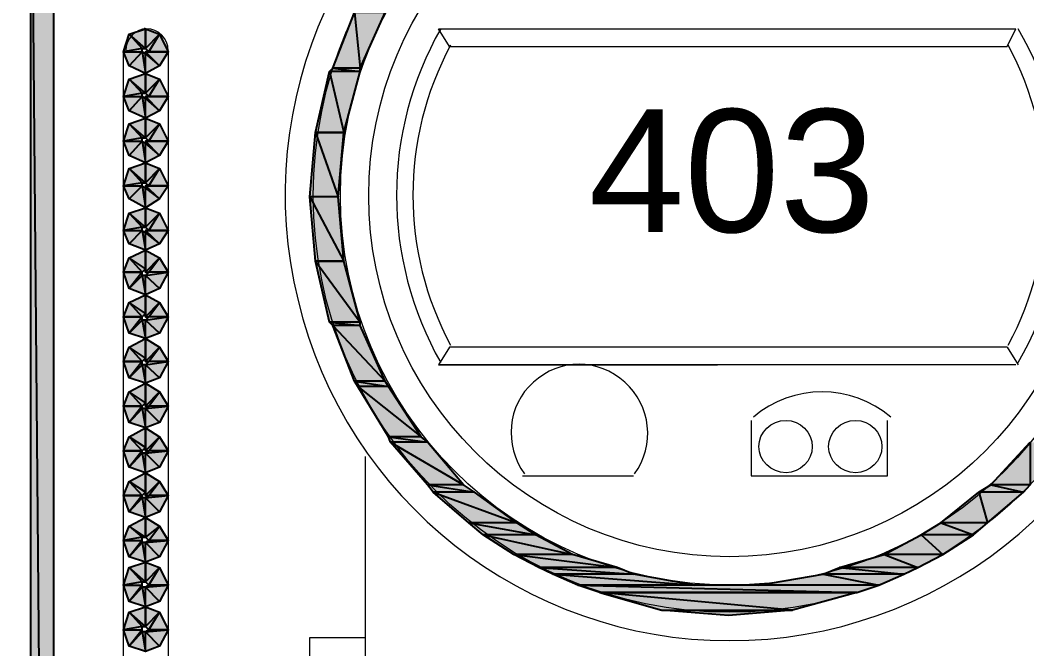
# Model space of a CAD drawing. Header units: millimetres. Extents: x 50 to 186, y -32 to 33.
# Drawn here: x 119.829 to 121.12, y -7.125 to -6.32 of the extents above; entities that cross this region are included whole.
import ezdxf

# ---------------------------------------------------------------- set-up
doc = ezdxf.new("R2010")
doc.units = ezdxf.units.MM
doc.layers.add('Prumada Eletrica', color=40, linetype='Continuous', lineweight=30)
doc.styles.add('Arial0', font='arial.ttf', dxfattribs={"height": 3.14658})

msp = doc.modelspace()

# ---------------------------------------------------------------- hatches: boundary and pattern name
at = {"layer": 'Prumada Eletrica', "true_color": 0x000007}
h = msp.add_hatch(color=7, dxfattribs=at)
h.paths.add_polyline_path([(119.8728, -5.9843), (119.8434, -5.9843), (119.8728, -9.3282)])
h.paths.add_polyline_path([(119.8434, -5.9843), (119.8728, -9.3282), (119.8434, -9.3282)])
h = msp.add_hatch(color=7, dxfattribs=at)
h.paths.add_polyline_path([(119.8728, -5.9843), (119.8434, -5.9843), (119.8728, -9.3282)])
h.paths.add_polyline_path([(119.8434, -5.9843), (119.8728, -9.3282), (119.8434, -9.3282)])
h = msp.add_hatch(color=7, dxfattribs=at)
h.paths.add_polyline_path([(120.2974, -6.3098), (120.2583, -6.3098), (120.2653, -6.381)])
h.paths.add_polyline_path([(120.2583, -6.3098), (120.2653, -6.381), (120.2303, -6.381)])
h = msp.add_hatch(color=7, dxfattribs=at)
h.paths.add_polyline_path([(119.9901, -6.3307), (119.9901, -6.3559), (119.9692, -6.3377)])
h.paths.add_polyline_path([(119.9901, -6.3559), (119.9692, -6.3377), (119.9859, -6.3559)])
h.paths.add_polyline_path([(119.9692, -6.3377), (119.9859, -6.3559), (119.9622, -6.3601)])
h.paths.add_polyline_path([(119.9859, -6.3559), (119.9622, -6.3601), (119.9859, -6.3601)])
h.paths.add_polyline_path([(119.9622, -6.3601), (119.9859, -6.3601), (119.9692, -6.3782)])
h = msp.add_hatch(color=7, dxfattribs=at)
h.paths.add_polyline_path([(120.0194, -6.3601), (119.9943, -6.3601), (120.0083, -6.3377)])
h.paths.add_polyline_path([(119.9943, -6.3601), (120.0083, -6.3377), (119.9901, -6.3559)])
h.paths.add_polyline_path([(120.0083, -6.3377), (119.9901, -6.3559), (119.9901, -6.3307)])
h = msp.add_hatch(color=7, dxfattribs=at)
h.paths.add_polyline_path([(119.9692, -6.3782), (119.9859, -6.3601), (119.9901, -6.388)])
h.paths.add_polyline_path([(119.9859, -6.3601), (119.9901, -6.388), (119.9901, -6.3629)])
h.paths.add_polyline_path([(119.9901, -6.388), (119.9901, -6.3629), (120.0083, -6.3782)])
h.paths.add_polyline_path([(119.9901, -6.3629), (120.0083, -6.3782), (119.9901, -6.3601)])
h.paths.add_polyline_path([(120.0083, -6.3782), (119.9901, -6.3601), (120.0194, -6.3601)])
h.paths.add_polyline_path([(119.9901, -6.3601), (120.0194, -6.3601), (119.9943, -6.3601)])
h = msp.add_hatch(color=7, dxfattribs=at)
h.paths.add_polyline_path([(119.9901, -6.388), (119.9901, -6.4131), (119.9692, -6.395)])
h.paths.add_polyline_path([(119.9901, -6.4131), (119.9692, -6.395), (119.9859, -6.4131)])
h.paths.add_polyline_path([(119.9692, -6.395), (119.9859, -6.4131), (119.9622, -6.4173)])
h.paths.add_polyline_path([(119.9859, -6.4131), (119.9622, -6.4173), (119.9859, -6.4173)])
h.paths.add_polyline_path([(119.9622, -6.4173), (119.9859, -6.4173), (119.9692, -6.4355)])
h = msp.add_hatch(color=7, dxfattribs=at)
h.paths.add_polyline_path([(120.0194, -6.4173), (119.9943, -6.4173), (120.0083, -6.395)])
h.paths.add_polyline_path([(119.9943, -6.4173), (120.0083, -6.395), (119.9901, -6.4131)])
h.paths.add_polyline_path([(120.0083, -6.395), (119.9901, -6.4131), (119.9901, -6.388)])
h = msp.add_hatch(color=7, dxfattribs=at)
h.paths.add_polyline_path([(120.2653, -6.3852), (120.2262, -6.3852), (120.2443, -6.4634)])
h.paths.add_polyline_path([(120.2262, -6.3852), (120.2443, -6.4634), (120.208, -6.4634)])
h = msp.add_hatch(color=7, dxfattribs=at)
h.paths.add_polyline_path([(120.2653, -6.381), (120.2303, -6.381), (120.2653, -6.3852)])
h.paths.add_polyline_path([(120.2303, -6.381), (120.2653, -6.3852), (120.2262, -6.3852)])
h = msp.add_hatch(color=7, dxfattribs=at)
h.paths.add_polyline_path([(119.9692, -6.4355), (119.9859, -6.4173), (119.9901, -6.4453)])
h.paths.add_polyline_path([(119.9859, -6.4173), (119.9901, -6.4453), (119.9901, -6.4201)])
h.paths.add_polyline_path([(119.9901, -6.4453), (119.9901, -6.4201), (120.0083, -6.4355)])
h.paths.add_polyline_path([(119.9901, -6.4201), (120.0083, -6.4355), (119.9901, -6.4173)])
h.paths.add_polyline_path([(120.0083, -6.4355), (119.9901, -6.4173), (120.0194, -6.4173)])
h.paths.add_polyline_path([(119.9901, -6.4173), (120.0194, -6.4173), (119.9943, -6.4173)])
h = msp.add_hatch(color=7, dxfattribs=at)
h.paths.add_polyline_path([(119.9901, -6.4453), (119.9901, -6.4704), (119.9692, -6.4522)])
h.paths.add_polyline_path([(119.9901, -6.4704), (119.9692, -6.4522), (119.9859, -6.4704)])
h.paths.add_polyline_path([(119.9692, -6.4522), (119.9859, -6.4704), (119.9622, -6.4746)])
h.paths.add_polyline_path([(119.9859, -6.4704), (119.9622, -6.4746), (119.9859, -6.4746)])
h.paths.add_polyline_path([(119.9622, -6.4746), (119.9859, -6.4746), (119.9692, -6.4927)])
h = msp.add_hatch(color=7, dxfattribs=at)
h.paths.add_polyline_path([(120.0194, -6.4746), (119.9943, -6.4746), (120.0083, -6.4522)])
h.paths.add_polyline_path([(119.9943, -6.4746), (120.0083, -6.4522), (119.9901, -6.4704)])
h.paths.add_polyline_path([(120.0083, -6.4522), (119.9901, -6.4704), (119.9901, -6.4453)])
h = msp.add_hatch(color=7, dxfattribs=at)
h.paths.add_polyline_path([(120.2443, -6.4634), (120.208, -6.4634), (120.2373, -6.5458)])
h.paths.add_polyline_path([(120.208, -6.4634), (120.2373, -6.5458), (120.201, -6.5458)])
h = msp.add_hatch(color=7, dxfattribs=at)
h.paths.add_polyline_path([(119.9692, -6.4927), (119.9859, -6.4746), (119.9901, -6.5025)])
h.paths.add_polyline_path([(119.9859, -6.4746), (119.9901, -6.5025), (119.9901, -6.4774)])
h.paths.add_polyline_path([(119.9901, -6.5025), (119.9901, -6.4774), (120.0083, -6.4927)])
h.paths.add_polyline_path([(119.9901, -6.4774), (120.0083, -6.4927), (119.9901, -6.4746)])
h.paths.add_polyline_path([(120.0083, -6.4927), (119.9901, -6.4746), (120.0194, -6.4746)])
h.paths.add_polyline_path([(119.9901, -6.4746), (120.0194, -6.4746), (119.9943, -6.4746)])
h = msp.add_hatch(color=7, dxfattribs=at)
h.paths.add_polyline_path([(119.9901, -6.5025), (119.9901, -6.5277), (119.9692, -6.5095)])
h.paths.add_polyline_path([(119.9901, -6.5277), (119.9692, -6.5095), (119.9859, -6.5277)])
h.paths.add_polyline_path([(119.9692, -6.5095), (119.9859, -6.5277), (119.9622, -6.5319)])
h.paths.add_polyline_path([(119.9859, -6.5277), (119.9622, -6.5319), (119.9859, -6.5319)])
h.paths.add_polyline_path([(119.9622, -6.5319), (119.9859, -6.5319), (119.9692, -6.5486)])
h = msp.add_hatch(color=7, dxfattribs=at)
h.paths.add_polyline_path([(120.0194, -6.5319), (119.9943, -6.5319), (120.0083, -6.5095)])
h.paths.add_polyline_path([(119.9943, -6.5319), (120.0083, -6.5095), (119.9901, -6.5277)])
h.paths.add_polyline_path([(120.0083, -6.5095), (119.9901, -6.5277), (119.9901, -6.5025)])
h = msp.add_hatch(color=7, dxfattribs=at)
h.paths.add_polyline_path([(119.9692, -6.5486), (119.9859, -6.5319), (119.9901, -6.5598)])
h.paths.add_polyline_path([(119.9859, -6.5319), (119.9901, -6.5598), (119.9901, -6.5347)])
h.paths.add_polyline_path([(119.9901, -6.5598), (119.9901, -6.5347), (120.0083, -6.5486)])
h.paths.add_polyline_path([(119.9901, -6.5347), (120.0083, -6.5486), (119.9901, -6.5319)])
h.paths.add_polyline_path([(120.0083, -6.5486), (119.9901, -6.5319), (120.0194, -6.5319)])
h.paths.add_polyline_path([(119.9901, -6.5319), (120.0194, -6.5319), (119.9943, -6.5319)])
h = msp.add_hatch(color=7, dxfattribs=at)
h.paths.add_polyline_path([(120.2373, -6.5458), (120.201, -6.5458), (120.2443, -6.6282)])
h.paths.add_polyline_path([(120.201, -6.5458), (120.2443, -6.6282), (120.208, -6.6282)])
h = msp.add_hatch(color=7, dxfattribs=at)
h.paths.add_polyline_path([(119.9901, -6.5598), (119.9901, -6.5849), (119.9692, -6.5668)])
h.paths.add_polyline_path([(119.9901, -6.5849), (119.9692, -6.5668), (119.9859, -6.5849)])
h.paths.add_polyline_path([(119.9692, -6.5668), (119.9859, -6.5849), (119.9622, -6.5891)])
h.paths.add_polyline_path([(119.9859, -6.5849), (119.9622, -6.5891), (119.9859, -6.5891)])
h.paths.add_polyline_path([(119.9622, -6.5891), (119.9859, -6.5891), (119.9692, -6.6059)])
h = msp.add_hatch(color=7, dxfattribs=at)
h.paths.add_polyline_path([(120.0194, -6.5891), (119.9943, -6.5891), (120.0083, -6.5668)])
h.paths.add_polyline_path([(119.9943, -6.5891), (120.0083, -6.5668), (119.9901, -6.5849)])
h.paths.add_polyline_path([(120.0083, -6.5668), (119.9901, -6.5849), (119.9901, -6.5598)])
h = msp.add_hatch(color=7, dxfattribs=at)
h.paths.add_polyline_path([(119.9692, -6.6059), (119.9859, -6.5891), (119.9901, -6.6143)])
h.paths.add_polyline_path([(119.9859, -6.5891), (119.9901, -6.6143), (119.9901, -6.5919)])
h.paths.add_polyline_path([(119.9901, -6.6143), (119.9901, -6.5919), (120.0083, -6.6059)])
h.paths.add_polyline_path([(119.9901, -6.5919), (120.0083, -6.6059), (119.9901, -6.5891)])
h.paths.add_polyline_path([(120.0083, -6.6059), (119.9901, -6.5891), (120.0194, -6.5891)])
h.paths.add_polyline_path([(119.9901, -6.5891), (120.0194, -6.5891), (119.9943, -6.5891)])
h = msp.add_hatch(color=7, dxfattribs=at)
h.paths.add_polyline_path([(120.0194, -6.6422), (119.9943, -6.6422), (120.0083, -6.624)])
h.paths.add_polyline_path([(119.9943, -6.6422), (120.0083, -6.624), (119.9901, -6.6422)])
h.paths.add_polyline_path([(120.0083, -6.624), (119.9901, -6.6422), (119.9901, -6.6143)])
h.paths.add_polyline_path([(119.9901, -6.6422), (119.9901, -6.6143), (119.9901, -6.638)])
h.paths.add_polyline_path([(119.9901, -6.6143), (119.9901, -6.638), (119.9692, -6.624)])
h.paths.add_polyline_path([(119.9901, -6.638), (119.9692, -6.624), (119.9859, -6.6422)])
h.paths.add_polyline_path([(119.9692, -6.624), (119.9859, -6.6422), (119.9622, -6.6422)])
h = msp.add_hatch(color=7, dxfattribs=at)
h.paths.add_polyline_path([(120.2443, -6.6282), (120.208, -6.6282), (120.2653, -6.7065)])
h.paths.add_polyline_path([(120.208, -6.6282), (120.2653, -6.7065), (120.2262, -6.7065)])
h = msp.add_hatch(color=7, dxfattribs=at)
h.paths.add_polyline_path([(119.9622, -6.6422), (119.9859, -6.6422), (119.9692, -6.6632)])
h.paths.add_polyline_path([(119.9859, -6.6422), (119.9692, -6.6632), (119.9859, -6.6464)])
h.paths.add_polyline_path([(119.9692, -6.6632), (119.9859, -6.6464), (119.9901, -6.6715)])
h.paths.add_polyline_path([(119.9859, -6.6464), (119.9901, -6.6715), (119.9901, -6.6464)])
h.paths.add_polyline_path([(119.9901, -6.6715), (119.9901, -6.6464), (120.0083, -6.6632)])
h = msp.add_hatch(color=7, dxfattribs=at)
h.paths.add_polyline_path([(120.0083, -6.6632), (119.9901, -6.6464), (120.0194, -6.6422)])
h.paths.add_polyline_path([(119.9901, -6.6464), (120.0194, -6.6422), (119.9943, -6.6422)])
h = msp.add_hatch(color=7, dxfattribs=at)
h.paths.add_polyline_path([(120.0194, -6.6995), (119.9943, -6.6995), (120.0083, -6.6813)])
h.paths.add_polyline_path([(119.9943, -6.6995), (120.0083, -6.6813), (119.9901, -6.6995)])
h.paths.add_polyline_path([(120.0083, -6.6813), (119.9901, -6.6995), (119.9901, -6.6715)])
h.paths.add_polyline_path([(119.9901, -6.6995), (119.9901, -6.6715), (119.9901, -6.6953)])
h.paths.add_polyline_path([(119.9901, -6.6715), (119.9901, -6.6953), (119.9692, -6.6813)])
h.paths.add_polyline_path([(119.9901, -6.6953), (119.9692, -6.6813), (119.9859, -6.6995)])
h.paths.add_polyline_path([(119.9692, -6.6813), (119.9859, -6.6995), (119.9622, -6.6995)])
h = msp.add_hatch(color=7, dxfattribs=at)
h.paths.add_polyline_path([(119.9622, -6.6995), (119.9859, -6.6995), (119.9692, -6.7204)])
h.paths.add_polyline_path([(119.9859, -6.6995), (119.9692, -6.7204), (119.9859, -6.7037)])
h.paths.add_polyline_path([(119.9692, -6.7204), (119.9859, -6.7037), (119.9901, -6.7274)])
h.paths.add_polyline_path([(119.9859, -6.7037), (119.9901, -6.7274), (119.9901, -6.7037)])
h.paths.add_polyline_path([(119.9901, -6.7274), (119.9901, -6.7037), (120.0083, -6.7204)])
h = msp.add_hatch(color=7, dxfattribs=at)
h.paths.add_polyline_path([(120.0083, -6.7204), (119.9901, -6.7037), (120.0194, -6.6995)])
h.paths.add_polyline_path([(119.9901, -6.7037), (120.0194, -6.6995), (119.9943, -6.6995)])
h = msp.add_hatch(color=7, dxfattribs=at)
h.paths.add_polyline_path([(120.2653, -6.7065), (120.2262, -6.7065), (120.2653, -6.7106)])
h.paths.add_polyline_path([(120.2262, -6.7065), (120.2653, -6.7106), (120.2303, -6.7106)])
h = msp.add_hatch(color=7, dxfattribs=at)
h.paths.add_polyline_path([(120.2653, -6.7106), (120.2303, -6.7106), (120.2974, -6.7819)])
h.paths.add_polyline_path([(120.2303, -6.7106), (120.2974, -6.7819), (120.2583, -6.7819)])
h = msp.add_hatch(color=7, dxfattribs=at)
h.paths.add_polyline_path([(120.0194, -6.7567), (119.9943, -6.7567), (120.0083, -6.7386)])
h.paths.add_polyline_path([(119.9943, -6.7567), (120.0083, -6.7386), (119.9901, -6.7567)])
h.paths.add_polyline_path([(120.0083, -6.7386), (119.9901, -6.7567), (119.9901, -6.7274)])
h.paths.add_polyline_path([(119.9901, -6.7567), (119.9901, -6.7274), (119.9901, -6.7525)])
h.paths.add_polyline_path([(119.9901, -6.7274), (119.9901, -6.7525), (119.9692, -6.7386)])
h.paths.add_polyline_path([(119.9901, -6.7525), (119.9692, -6.7386), (119.9859, -6.7567)])
h.paths.add_polyline_path([(119.9692, -6.7386), (119.9859, -6.7567), (119.9622, -6.7567)])
h = msp.add_hatch(color=7, dxfattribs=at)
h.paths.add_polyline_path([(119.9622, -6.7567), (119.9859, -6.7567), (119.9692, -6.7777)])
h.paths.add_polyline_path([(119.9859, -6.7567), (119.9692, -6.7777), (119.9859, -6.7609)])
h.paths.add_polyline_path([(119.9692, -6.7777), (119.9859, -6.7609), (119.9901, -6.7847)])
h.paths.add_polyline_path([(119.9859, -6.7609), (119.9901, -6.7847), (119.9901, -6.7609)])
h.paths.add_polyline_path([(119.9901, -6.7847), (119.9901, -6.7609), (120.0083, -6.7777)])
h = msp.add_hatch(color=7, dxfattribs=at)
h.paths.add_polyline_path([(120.0083, -6.7777), (119.9901, -6.7609), (120.0194, -6.7567)])
h.paths.add_polyline_path([(119.9901, -6.7609), (120.0194, -6.7567), (119.9943, -6.7567)])
h = msp.add_hatch(color=7, dxfattribs=at)
h.paths.add_polyline_path([(120.0194, -6.814), (119.9943, -6.814), (120.0083, -6.7958)])
h.paths.add_polyline_path([(119.9943, -6.814), (120.0083, -6.7958), (119.9901, -6.814)])
h.paths.add_polyline_path([(120.0083, -6.7958), (119.9901, -6.814), (119.9901, -6.7847)])
h.paths.add_polyline_path([(119.9901, -6.814), (119.9901, -6.7847), (119.9901, -6.8098)])
h.paths.add_polyline_path([(119.9901, -6.7847), (119.9901, -6.8098), (119.9692, -6.7958)])
h.paths.add_polyline_path([(119.9901, -6.8098), (119.9692, -6.7958), (119.9859, -6.814)])
h.paths.add_polyline_path([(119.9692, -6.7958), (119.9859, -6.814), (119.9622, -6.814)])
h = msp.add_hatch(color=7, dxfattribs=at)
h.paths.add_polyline_path([(120.2974, -6.7819), (120.2583, -6.7819), (120.3016, -6.7889)])
h.paths.add_polyline_path([(120.2583, -6.7819), (120.3016, -6.7889), (120.2625, -6.7889)])
h = msp.add_hatch(color=7, dxfattribs=at)
h.paths.add_polyline_path([(120.3016, -6.7889), (120.2625, -6.7889), (120.3435, -6.8531)])
h.paths.add_polyline_path([(120.2625, -6.7889), (120.3435, -6.8531), (120.3016, -6.8531)])
h = msp.add_hatch(color=7, dxfattribs=at)
h.paths.add_polyline_path([(119.9622, -6.814), (119.9859, -6.814), (119.9692, -6.835)])
h.paths.add_polyline_path([(119.9859, -6.814), (119.9692, -6.835), (119.9859, -6.8168)])
h.paths.add_polyline_path([(119.9692, -6.835), (119.9859, -6.8168), (119.9901, -6.8419)])
h.paths.add_polyline_path([(119.9859, -6.8168), (119.9901, -6.8419), (119.9901, -6.8168)])
h.paths.add_polyline_path([(119.9901, -6.8419), (119.9901, -6.8168), (120.0083, -6.835)])
h = msp.add_hatch(color=7, dxfattribs=at)
h.paths.add_polyline_path([(120.0083, -6.835), (119.9901, -6.8168), (120.0194, -6.814)])
h.paths.add_polyline_path([(119.9901, -6.8168), (120.0194, -6.814), (119.9943, -6.814)])
h = msp.add_hatch(color=7, dxfattribs=at)
h.paths.add_polyline_path([(120.0194, -6.8713), (119.9943, -6.8713), (120.0083, -6.8531)])
h.paths.add_polyline_path([(119.9943, -6.8713), (120.0083, -6.8531), (119.9901, -6.8713)])
h.paths.add_polyline_path([(120.0083, -6.8531), (119.9901, -6.8713), (119.9901, -6.8419)])
h.paths.add_polyline_path([(119.9901, -6.8713), (119.9901, -6.8419), (119.9901, -6.8671)])
h.paths.add_polyline_path([(119.9901, -6.8419), (119.9901, -6.8671), (119.9692, -6.8531)])
h.paths.add_polyline_path([(119.9901, -6.8671), (119.9692, -6.8531), (119.9859, -6.8713)])
h.paths.add_polyline_path([(119.9692, -6.8531), (119.9859, -6.8713), (119.9622, -6.8713)])
h = msp.add_hatch(color=7, dxfattribs=at)
h.paths.add_polyline_path([(120.3435, -6.8531), (120.3016, -6.8531), (120.3519, -6.8601)])
h.paths.add_polyline_path([(120.3016, -6.8531), (120.3519, -6.8601), (120.3044, -6.8601)])
h = msp.add_hatch(color=7, dxfattribs=at)
h.paths.add_polyline_path([(120.3519, -6.8601), (120.3044, -6.8601), (120.398, -6.9146)])
h.paths.add_polyline_path([(120.3044, -6.8601), (120.398, -6.9146), (120.3519, -6.9146)])
h = msp.add_hatch(color=7, dxfattribs=at)
h.paths.add_polyline_path([(121.1704, -6.8601), (121.1243, -6.8601), (121.1243, -6.9146)])
h.paths.add_polyline_path([(121.1243, -6.8601), (121.1243, -6.9146), (121.074, -6.9146)])
h = msp.add_hatch(color=7, dxfattribs=at)
h.paths.add_polyline_path([(119.9622, -6.8713), (119.9859, -6.8713), (119.9692, -6.8922)])
h.paths.add_polyline_path([(119.9859, -6.8713), (119.9692, -6.8922), (119.9859, -6.8741)])
h.paths.add_polyline_path([(119.9692, -6.8922), (119.9859, -6.8741), (119.9901, -6.8992)])
h.paths.add_polyline_path([(119.9859, -6.8741), (119.9901, -6.8992), (119.9901, -6.8741)])
h.paths.add_polyline_path([(119.9901, -6.8992), (119.9901, -6.8741), (120.0083, -6.8922)])
h = msp.add_hatch(color=7, dxfattribs=at)
h.paths.add_polyline_path([(120.0083, -6.8922), (119.9901, -6.8741), (120.0194, -6.8713)])
h.paths.add_polyline_path([(119.9901, -6.8741), (120.0194, -6.8713), (119.9943, -6.8713)])
h = msp.add_hatch(color=7, dxfattribs=at)
h.paths.add_polyline_path([(120.0194, -6.9285), (119.9943, -6.9285), (120.0083, -6.9104)])
h.paths.add_polyline_path([(119.9943, -6.9285), (120.0083, -6.9104), (119.9901, -6.9285)])
h.paths.add_polyline_path([(120.0083, -6.9104), (119.9901, -6.9285), (119.9901, -6.8992)])
h.paths.add_polyline_path([(119.9901, -6.9285), (119.9901, -6.8992), (119.9901, -6.9243)])
h.paths.add_polyline_path([(119.9901, -6.8992), (119.9901, -6.9243), (119.9692, -6.9104)])
h.paths.add_polyline_path([(119.9901, -6.9243), (119.9692, -6.9104), (119.9859, -6.9285)])
h.paths.add_polyline_path([(119.9692, -6.9104), (119.9859, -6.9285), (119.9622, -6.9285)])
h = msp.add_hatch(color=7, dxfattribs=at)
h.paths.add_polyline_path([(120.398, -6.9146), (120.3519, -6.9146), (120.4119, -6.9243)])
h.paths.add_polyline_path([(120.3519, -6.9146), (120.4119, -6.9243), (120.3588, -6.9243)])
h = msp.add_hatch(color=7, dxfattribs=at)
h.paths.add_polyline_path([(121.1243, -6.9146), (121.074, -6.9146), (121.1159, -6.9243)])
h.paths.add_polyline_path([(121.074, -6.9146), (121.1159, -6.9243), (121.0586, -6.9243)])
h = msp.add_hatch(color=7, dxfattribs=at)
h.paths.add_polyline_path([(119.9622, -6.9285), (119.9859, -6.9285), (119.9692, -6.9495)])
h.paths.add_polyline_path([(119.9859, -6.9285), (119.9692, -6.9495), (119.9859, -6.9313)])
h.paths.add_polyline_path([(119.9692, -6.9495), (119.9859, -6.9313), (119.9901, -6.9565)])
h.paths.add_polyline_path([(119.9859, -6.9313), (119.9901, -6.9565), (119.9901, -6.9313)])
h.paths.add_polyline_path([(119.9901, -6.9565), (119.9901, -6.9313), (120.0083, -6.9495)])
h = msp.add_hatch(color=7, dxfattribs=at)
h.paths.add_polyline_path([(120.0083, -6.9495), (119.9901, -6.9313), (120.0194, -6.9285)])
h.paths.add_polyline_path([(119.9901, -6.9313), (120.0194, -6.9285), (119.9943, -6.9285)])
h = msp.add_hatch(color=7, dxfattribs=at)
h.paths.add_polyline_path([(120.4119, -6.9243), (120.3588, -6.9243), (120.4664, -6.9635)])
h.paths.add_polyline_path([(120.3588, -6.9243), (120.4664, -6.9635), (120.4049, -6.9635)])
h = msp.add_hatch(color=7, dxfattribs=at)
h.paths.add_polyline_path([(121.1159, -6.9243), (121.0586, -6.9243), (121.0698, -6.9635)])
h.paths.add_polyline_path([(121.0586, -6.9243), (121.0698, -6.9635), (121.0097, -6.9635)])
h = msp.add_hatch(color=7, dxfattribs=at)
h.paths.add_polyline_path([(119.9901, -6.9565), (119.9901, -6.9816), (119.9692, -6.9676)])
h.paths.add_polyline_path([(119.9901, -6.9816), (119.9692, -6.9676), (119.9859, -6.9816)])
h.paths.add_polyline_path([(119.9692, -6.9676), (119.9859, -6.9816), (119.9622, -6.9858)])
h.paths.add_polyline_path([(119.9859, -6.9816), (119.9622, -6.9858), (119.9859, -6.9858)])
h.paths.add_polyline_path([(119.9622, -6.9858), (119.9859, -6.9858), (119.9692, -7.0068)])
h.paths.add_polyline_path([(119.9859, -6.9858), (119.9692, -7.0068), (119.9859, -6.9886)])
h.paths.add_polyline_path([(119.9692, -7.0068), (119.9859, -6.9886), (119.9901, -7.0137)])
h.paths.add_polyline_path([(119.9859, -6.9886), (119.9901, -7.0137), (119.9901, -6.9886)])
h.paths.add_polyline_path([(119.9901, -7.0137), (119.9901, -6.9886), (120.0083, -7.0068)])
h = msp.add_hatch(color=7, dxfattribs=at)
h.paths.add_polyline_path([(120.0194, -6.9858), (119.9943, -6.9858), (120.0083, -6.9676)])
h.paths.add_polyline_path([(119.9943, -6.9858), (120.0083, -6.9676), (119.9901, -6.9816)])
h.paths.add_polyline_path([(120.0083, -6.9676), (119.9901, -6.9816), (119.9901, -6.9565)])
h = msp.add_hatch(color=7, dxfattribs=at)
h.paths.add_polyline_path([(120.4664, -6.9635), (120.4049, -6.9635), (120.4901, -6.9788)])
h.paths.add_polyline_path([(120.4049, -6.9635), (120.4901, -6.9788), (120.4231, -6.9788)])
h = msp.add_hatch(color=7, dxfattribs=at)
h.paths.add_polyline_path([(121.0698, -6.9635), (121.0097, -6.9635), (121.0516, -6.9788)])
h.paths.add_polyline_path([(121.0097, -6.9635), (121.0516, -6.9788), (120.9846, -6.9788)])
h = msp.add_hatch(color=7, dxfattribs=at)
h.paths.add_polyline_path([(120.4901, -6.9788), (120.4231, -6.9788), (120.5376, -7.004)])
h.paths.add_polyline_path([(120.4231, -6.9788), (120.5376, -7.004), (120.4622, -7.004)])
h = msp.add_hatch(color=7, dxfattribs=at)
h.paths.add_polyline_path([(121.0516, -6.9788), (120.9846, -6.9788), (121.0125, -7.004)])
h.paths.add_polyline_path([(120.9846, -6.9788), (121.0125, -7.004), (120.9371, -7.004)])
h = msp.add_hatch(color=7, dxfattribs=at)
h.paths.add_polyline_path([(120.0083, -7.0068), (119.9901, -6.9886), (120.0194, -6.9858)])
h.paths.add_polyline_path([(119.9901, -6.9886), (120.0194, -6.9858), (119.9943, -6.9858)])
h = msp.add_hatch(color=7, dxfattribs=at)
h.paths.add_polyline_path([(120.5376, -7.004), (120.4622, -7.004), (120.5949, -7.0207)])
h.paths.add_polyline_path([(120.4622, -7.004), (120.5949, -7.0207), (120.4943, -7.0207)])
h = msp.add_hatch(color=7, dxfattribs=at)
h.paths.add_polyline_path([(121.0125, -7.004), (120.9371, -7.004), (120.9804, -7.0207)])
h.paths.add_polyline_path([(120.9371, -7.004), (120.9804, -7.0207), (120.8798, -7.0207)])
h = msp.add_hatch(color=7, dxfattribs=at)
h.paths.add_polyline_path([(119.9901, -7.0137), (119.9901, -7.0389), (119.9692, -7.0207)])
h.paths.add_polyline_path([(119.9901, -7.0389), (119.9692, -7.0207), (119.9859, -7.0389)])
h.paths.add_polyline_path([(119.9692, -7.0207), (119.9859, -7.0389), (119.9622, -7.0431)])
h.paths.add_polyline_path([(119.9859, -7.0389), (119.9622, -7.0431), (119.9859, -7.0431)])
h.paths.add_polyline_path([(119.9622, -7.0431), (119.9859, -7.0431), (119.9692, -7.064)])
h.paths.add_polyline_path([(119.9859, -7.0431), (119.9692, -7.064), (119.9859, -7.0459)])
h.paths.add_polyline_path([(119.9692, -7.064), (119.9859, -7.0459), (119.9901, -7.071)])
h.paths.add_polyline_path([(119.9859, -7.0459), (119.9901, -7.071), (119.9901, -7.0459)])
h.paths.add_polyline_path([(119.9901, -7.071), (119.9901, -7.0459), (120.0083, -7.064)])
h = msp.add_hatch(color=7, dxfattribs=at)
h.paths.add_polyline_path([(120.0194, -7.0431), (119.9943, -7.0431), (120.0083, -7.0207)])
h.paths.add_polyline_path([(119.9943, -7.0431), (120.0083, -7.0207), (119.9901, -7.0389)])
h.paths.add_polyline_path([(120.0083, -7.0207), (119.9901, -7.0389), (119.9901, -7.0137)])
h = msp.add_hatch(color=7, dxfattribs=at)
h.paths.add_polyline_path([(120.5949, -7.0207), (120.4943, -7.0207), (120.6159, -7.0291)])
h.paths.add_polyline_path([(120.4943, -7.0207), (120.6159, -7.0291), (120.5125, -7.0291)])
h = msp.add_hatch(color=7, dxfattribs=at)
h.paths.add_polyline_path([(120.9804, -7.0207), (120.8798, -7.0207), (120.9622, -7.0291)])
h.paths.add_polyline_path([(120.8798, -7.0207), (120.9622, -7.0291), (120.8589, -7.0291)])
h = msp.add_hatch(color=7, dxfattribs=at)
h.paths.add_polyline_path([(120.6159, -7.0291), (120.5125, -7.0291), (120.6941, -7.0431)])
h.paths.add_polyline_path([(120.5125, -7.0291), (120.6941, -7.0431), (120.5446, -7.0431)])
h = msp.add_hatch(color=7, dxfattribs=at)
h.paths.add_polyline_path([(120.9622, -7.0291), (120.8589, -7.0291), (120.9301, -7.0431)])
h.paths.add_polyline_path([(120.8589, -7.0291), (120.9301, -7.0431), (120.7765, -7.0431)])
h = msp.add_hatch(color=7, dxfattribs=at)
h.paths.add_polyline_path([(120.0083, -7.064), (119.9901, -7.0459), (120.0194, -7.0431)])
h.paths.add_polyline_path([(119.9901, -7.0459), (120.0194, -7.0431), (119.9943, -7.0431)])
h = msp.add_hatch(color=7, dxfattribs=at)
h.paths.add_polyline_path([(120.9301, -7.0431), (120.5446, -7.0431), (120.9022, -7.0528)])
h.paths.add_polyline_path([(120.5446, -7.0431), (120.9022, -7.0528), (120.5726, -7.0528)])
h = msp.add_hatch(color=7, dxfattribs=at)
h.paths.add_polyline_path([(120.5726, -7.0528), (120.6522, -7.0752), (120.8198, -7.0752)])
h.paths.add_polyline_path([(120.6522, -7.0752), (120.8198, -7.0752), (120.7374, -7.0822)])
msp.add_hatch(color=7, dxfattribs=at).paths.add_polyline_path([(120.5726, -7.0528), (120.9022, -7.0528), (120.8198, -7.0752)])
h = msp.add_hatch(color=7, dxfattribs=at)
h.paths.add_polyline_path([(119.9901, -7.071), (119.9901, -7.0961), (119.9692, -7.078)])
h.paths.add_polyline_path([(119.9901, -7.0961), (119.9692, -7.078), (119.9859, -7.0961)])
h.paths.add_polyline_path([(119.9692, -7.078), (119.9859, -7.0961), (119.9622, -7.1003)])
h.paths.add_polyline_path([(119.9859, -7.0961), (119.9622, -7.1003), (119.9859, -7.1003)])
h.paths.add_polyline_path([(119.9622, -7.1003), (119.9859, -7.1003), (119.9692, -7.1213)])
h.paths.add_polyline_path([(119.9859, -7.1003), (119.9692, -7.1213), (119.9859, -7.1031)])
h.paths.add_polyline_path([(119.9692, -7.1213), (119.9859, -7.1031), (119.9901, -7.1283)])
h.paths.add_polyline_path([(119.9859, -7.1031), (119.9901, -7.1283), (119.9901, -7.1031)])
h.paths.add_polyline_path([(119.9901, -7.1283), (119.9901, -7.1031), (120.0083, -7.1213)])
h = msp.add_hatch(color=7, dxfattribs=at)
h.paths.add_polyline_path([(120.0194, -7.1003), (119.9943, -7.1003), (120.0083, -7.078)])
h.paths.add_polyline_path([(119.9943, -7.1003), (120.0083, -7.078), (119.9901, -7.0961)])
h.paths.add_polyline_path([(120.0083, -7.078), (119.9901, -7.0961), (119.9901, -7.071)])
h = msp.add_hatch(color=7, dxfattribs=at)
h.paths.add_polyline_path([(120.0083, -7.1213), (119.9901, -7.1031), (120.0194, -7.1003)])
h.paths.add_polyline_path([(119.9901, -7.1031), (120.0194, -7.1003), (119.9943, -7.1003)])

# ---------------------------------------------------------------- linework, layer by layer
at = {"layer": 'Prumada Eletrica', "color": 7, "linetype": 'Continuous', "lineweight": 20, "true_color": 0x000007}
for points in [[(119.8728, -9.3282), (119.8728, -5.7692), (119.8728, -5.7692)], [(119.8434, -5.9843), (119.8434, -9.3282), (119.8728, -9.3282), (119.8295, -9.3282)], [(119.8728, -9.3282), (119.8434, -9.3282), (119.8434, -5.9843)], [(119.9901, -6.3307), (119.9887, -6.3293), (119.9887, -6.3293)], [(120.3798, -6.3531), (120.3658, -6.3307), (120.3658, -6.3307)], [(120.3658, -6.3307), (121.1061, -6.3307), (121.1061, -6.3307)], [(121.0949, -6.3531), (121.1061, -6.3307), (121.1061, -6.3307)], [(119.9622, -7.268), (119.9622, -6.3601), (119.9622, -6.3601)], [(120.0194, -6.3601), (120.0194, -7.268), (120.0194, -7.268)], [(120.3798, -6.3531), (121.0949, -6.3531), (121.0949, -6.3531)], [(120.3798, -6.7386), (120.3658, -6.7609), (120.3658, -6.7609)], [(121.0949, -6.7386), (120.3798, -6.7386), (120.3798, -6.7386)], [(121.0949, -6.7386), (121.1089, -6.7609), (121.1089, -6.7609)], [(121.1061, -6.7609), (120.3658, -6.7609), (120.3658, -6.7609)], [(120.3658, -6.7609), (120.7234, -6.7609), (120.7234, -6.7609)], [(119.9901, -6.8), (119.9901, -6.7847), (119.9901, -6.7847)], [(120.7667, -6.8322), (120.7667, -6.9034), (120.9413, -6.9034), (120.9413, -6.8322)], [(120.2723, -7.2219), (120.2723, -6.8783), (120.2723, -6.8783)], [(120.4734, -6.9034), (120.6159, -6.9034), (120.6159, -6.9034)], [(120.201, -7.2219), (120.201, -7.1101), (120.2723, -7.1101)]]:
    msp.add_lwpolyline(points, dxfattribs=at)
at = {"layer": 'Prumada Eletrica', "color": 7, "linetype": 'Continuous', "lineweight": -2, "true_color": 0x000007}
for points in [[(119.8728, -5.9843), (119.8434, -5.9843), (119.8728, -9.3282)], [(119.8434, -5.9843), (119.8728, -9.3282), (119.8434, -9.3282)], [(119.8728, -5.9843), (119.8434, -5.9843), (119.8728, -9.3282)], [(119.8434, -5.9843), (119.8728, -9.3282), (119.8434, -9.3282)], [(120.2583, -6.3098), (120.2653, -6.381), (120.2303, -6.381)], [(120.2974, -6.3098), (120.2583, -6.3098), (120.2653, -6.381)], [(119.9901, -6.3307), (119.9901, -6.3559), (119.9692, -6.3377)], [(120.0083, -6.3377), (119.9901, -6.3559), (119.9901, -6.3307)], [(119.9692, -6.3377), (119.9859, -6.3559), (119.9622, -6.3601)], [(119.9901, -6.3559), (119.9692, -6.3377), (119.9859, -6.3559)], [(119.9943, -6.3601), (120.0083, -6.3377), (119.9901, -6.3559)], [(120.0194, -6.3601), (119.9943, -6.3601), (120.0083, -6.3377)], [(119.9859, -6.3559), (119.9622, -6.3601), (119.9859, -6.3601)], [(119.9622, -6.3601), (119.9859, -6.3601), (119.9692, -6.3782)], [(119.9692, -6.3782), (119.9859, -6.3601), (119.9901, -6.388)], [(119.9859, -6.3601), (119.9901, -6.388), (119.9901, -6.3629)], [(119.9901, -6.3629), (120.0083, -6.3782), (119.9901, -6.3601)], [(120.0083, -6.3782), (119.9901, -6.3601), (120.0194, -6.3601)], [(119.9901, -6.3601), (120.0194, -6.3601), (119.9943, -6.3601)], [(119.9901, -6.388), (119.9901, -6.3629), (120.0083, -6.3782)], [(119.9901, -6.388), (119.9901, -6.4131), (119.9692, -6.395)], [(120.0083, -6.395), (119.9901, -6.4131), (119.9901, -6.388)], [(120.2262, -6.3852), (120.2443, -6.4634), (120.208, -6.4634)], [(120.2303, -6.381), (120.2653, -6.3852), (120.2262, -6.3852)], [(120.2653, -6.3852), (120.2262, -6.3852), (120.2443, -6.4634)], [(120.2653, -6.381), (120.2303, -6.381), (120.2653, -6.3852)], [(119.9692, -6.395), (119.9859, -6.4131), (119.9622, -6.4173)], [(119.9901, -6.4131), (119.9692, -6.395), (119.9859, -6.4131)], [(119.9943, -6.4173), (120.0083, -6.395), (119.9901, -6.4131)], [(120.0194, -6.4173), (119.9943, -6.4173), (120.0083, -6.395)], [(119.9859, -6.4131), (119.9622, -6.4173), (119.9859, -6.4173)], [(119.9622, -6.4173), (119.9859, -6.4173), (119.9692, -6.4355)], [(119.9692, -6.4355), (119.9859, -6.4173), (119.9901, -6.4453)], [(119.9859, -6.4173), (119.9901, -6.4453), (119.9901, -6.4201)], [(119.9901, -6.4201), (120.0083, -6.4355), (119.9901, -6.4173)], [(120.0083, -6.4355), (119.9901, -6.4173), (120.0194, -6.4173)], [(119.9901, -6.4173), (120.0194, -6.4173), (119.9943, -6.4173)], [(119.9901, -6.4453), (119.9901, -6.4201), (120.0083, -6.4355)], [(119.9692, -6.4522), (119.9859, -6.4704), (119.9622, -6.4746)], [(119.9901, -6.4453), (119.9901, -6.4704), (119.9692, -6.4522)], [(119.9901, -6.4704), (119.9692, -6.4522), (119.9859, -6.4704)], [(120.0083, -6.4522), (119.9901, -6.4704), (119.9901, -6.4453)], [(119.9943, -6.4746), (120.0083, -6.4522), (119.9901, -6.4704)], [(120.0194, -6.4746), (119.9943, -6.4746), (120.0083, -6.4522)], [(120.208, -6.4634), (120.2373, -6.5458), (120.201, -6.5458)], [(120.208, -6.4634), (120.2443, -6.4634), (120.2443, -6.4634)], [(120.2443, -6.4634), (120.2443, -6.4634), (120.208, -6.4634)], [(120.2443, -6.4634), (120.208, -6.4634), (120.2373, -6.5458)], [(119.9859, -6.4704), (119.9622, -6.4746), (119.9859, -6.4746)], [(119.9622, -6.4746), (119.9859, -6.4746), (119.9692, -6.4927)], [(119.9692, -6.4927), (119.9859, -6.4746), (119.9901, -6.5025)], [(119.9859, -6.4746), (119.9901, -6.5025), (119.9901, -6.4774)], [(119.9901, -6.4774), (120.0083, -6.4927), (119.9901, -6.4746)], [(120.0083, -6.4927), (119.9901, -6.4746), (120.0194, -6.4746)], [(119.9901, -6.4746), (120.0194, -6.4746), (119.9943, -6.4746)], [(119.9901, -6.5025), (119.9901, -6.4774), (120.0083, -6.4927)], [(119.9901, -6.5025), (119.9901, -6.5277), (119.9692, -6.5095)], [(120.0083, -6.5095), (119.9901, -6.5277), (119.9901, -6.5025)], [(119.9692, -6.5095), (119.9859, -6.5277), (119.9622, -6.5319)], [(119.9901, -6.5277), (119.9692, -6.5095), (119.9859, -6.5277)], [(119.9943, -6.5319), (120.0083, -6.5095), (119.9901, -6.5277)], [(120.0194, -6.5319), (119.9943, -6.5319), (120.0083, -6.5095)], [(119.9859, -6.5277), (119.9622, -6.5319), (119.9859, -6.5319)], [(119.9622, -6.5319), (119.9859, -6.5319), (119.9692, -6.5486)], [(119.9692, -6.5486), (119.9859, -6.5319), (119.9901, -6.5598)], [(119.9859, -6.5319), (119.9901, -6.5598), (119.9901, -6.5347)], [(119.9901, -6.5347), (120.0083, -6.5486), (119.9901, -6.5319)], [(120.0083, -6.5486), (119.9901, -6.5319), (120.0194, -6.5319)], [(119.9901, -6.5319), (120.0194, -6.5319), (119.9943, -6.5319)], [(119.9901, -6.5598), (119.9901, -6.5347), (120.0083, -6.5486)], [(120.2373, -6.5458), (120.201, -6.5458), (120.2443, -6.6282)], [(120.201, -6.5458), (120.2443, -6.6282), (120.208, -6.6282)], [(119.9692, -6.5668), (119.9859, -6.5849), (119.9622, -6.5891)], [(119.9901, -6.5598), (119.9901, -6.5849), (119.9692, -6.5668)], [(119.9901, -6.5849), (119.9692, -6.5668), (119.9859, -6.5849)], [(120.0083, -6.5668), (119.9901, -6.5849), (119.9901, -6.5598)], [(119.9943, -6.5891), (120.0083, -6.5668), (119.9901, -6.5849)], [(120.0194, -6.5891), (119.9943, -6.5891), (120.0083, -6.5668)], [(119.9859, -6.5849), (119.9622, -6.5891), (119.9859, -6.5891)], [(119.9622, -6.5891), (119.9859, -6.5891), (119.9692, -6.6059)], [(119.9692, -6.6059), (119.9859, -6.5891), (119.9901, -6.6143)], [(119.9859, -6.5891), (119.9901, -6.6143), (119.9901, -6.5919)], [(119.9901, -6.5919), (120.0083, -6.6059), (119.9901, -6.5891)], [(120.0083, -6.6059), (119.9901, -6.5891), (120.0194, -6.5891)], [(119.9901, -6.5891), (120.0194, -6.5891), (119.9943, -6.5891)], [(119.9901, -6.6143), (119.9901, -6.5919), (120.0083, -6.6059)], [(119.9901, -6.6143), (119.9901, -6.638), (119.9692, -6.624)], [(120.0083, -6.624), (119.9901, -6.6422), (119.9901, -6.6143)], [(119.9901, -6.6422), (119.9901, -6.6143), (119.9901, -6.638)], [(119.9692, -6.624), (119.9859, -6.6422), (119.9622, -6.6422)], [(119.9901, -6.638), (119.9692, -6.624), (119.9859, -6.6422)], [(119.9943, -6.6422), (120.0083, -6.624), (119.9901, -6.6422)], [(120.0194, -6.6422), (119.9943, -6.6422), (120.0083, -6.624)], [(120.208, -6.6282), (120.2443, -6.6282), (120.2443, -6.6282)], [(120.2443, -6.6282), (120.2443, -6.6282), (120.208, -6.6282)], [(120.2443, -6.6282), (120.208, -6.6282), (120.2653, -6.7065)], [(120.208, -6.6282), (120.2653, -6.7065), (120.2262, -6.7065)], [(119.9622, -6.6422), (119.9859, -6.6422), (119.9692, -6.6632)], [(119.9859, -6.6422), (119.9692, -6.6632), (119.9859, -6.6464)], [(119.9692, -6.6632), (119.9859, -6.6464), (119.9901, -6.6715)], [(119.9859, -6.6464), (119.9901, -6.6715), (119.9901, -6.6464)], [(120.0083, -6.6632), (119.9901, -6.6464), (120.0194, -6.6422)], [(119.9901, -6.6464), (120.0194, -6.6422), (119.9943, -6.6422)], [(119.9901, -6.6715), (119.9901, -6.6464), (120.0083, -6.6632)], [(119.9901, -6.6715), (119.9901, -6.6953), (119.9692, -6.6813)], [(120.0083, -6.6813), (119.9901, -6.6995), (119.9901, -6.6715)], [(119.9901, -6.6995), (119.9901, -6.6715), (119.9901, -6.6953)], [(119.9692, -6.6813), (119.9859, -6.6995), (119.9622, -6.6995)], [(119.9901, -6.6953), (119.9692, -6.6813), (119.9859, -6.6995)], [(119.9943, -6.6995), (120.0083, -6.6813), (119.9901, -6.6995)], [(120.0194, -6.6995), (119.9943, -6.6995), (120.0083, -6.6813)], [(119.9622, -6.6995), (119.9859, -6.6995), (119.9692, -6.7204)], [(119.9859, -6.6995), (119.9692, -6.7204), (119.9859, -6.7037)], [(119.9692, -6.7204), (119.9859, -6.7037), (119.9901, -6.7274)], [(119.9859, -6.7037), (119.9901, -6.7274), (119.9901, -6.7037)], [(120.0083, -6.7204), (119.9901, -6.7037), (120.0194, -6.6995)], [(119.9901, -6.7037), (120.0194, -6.6995), (119.9943, -6.6995)], [(119.9901, -6.7274), (119.9901, -6.7037), (120.0083, -6.7204)], [(120.2653, -6.7065), (120.2262, -6.7065), (120.2653, -6.7106)], [(120.2262, -6.7065), (120.2653, -6.7106), (120.2303, -6.7106)], [(120.2653, -6.7106), (120.2303, -6.7106), (120.2974, -6.7819)], [(120.2303, -6.7106), (120.2974, -6.7819), (120.2583, -6.7819)], [(119.9901, -6.7274), (119.9901, -6.7525), (119.9692, -6.7386)], [(120.0083, -6.7386), (119.9901, -6.7567), (119.9901, -6.7274)], [(119.9901, -6.7567), (119.9901, -6.7274), (119.9901, -6.7525)], [(119.9692, -6.7386), (119.9859, -6.7567), (119.9622, -6.7567)], [(119.9901, -6.7525), (119.9692, -6.7386), (119.9859, -6.7567)], [(119.9943, -6.7567), (120.0083, -6.7386), (119.9901, -6.7567)], [(120.0194, -6.7567), (119.9943, -6.7567), (120.0083, -6.7386)], [(119.9622, -6.7567), (119.9859, -6.7567), (119.9692, -6.7777)], [(119.9859, -6.7567), (119.9692, -6.7777), (119.9859, -6.7609)], [(119.9692, -6.7777), (119.9859, -6.7609), (119.9901, -6.7847)], [(119.9859, -6.7609), (119.9901, -6.7847), (119.9901, -6.7609)], [(120.0083, -6.7777), (119.9901, -6.7609), (120.0194, -6.7567)], [(119.9901, -6.7609), (120.0194, -6.7567), (119.9943, -6.7567)], [(119.9901, -6.7847), (119.9901, -6.7609), (120.0083, -6.7777)], [(119.9901, -6.7847), (119.9901, -6.8098), (119.9692, -6.7958)], [(120.0083, -6.7958), (119.9901, -6.814), (119.9901, -6.7847)], [(119.9901, -6.814), (119.9901, -6.7847), (119.9901, -6.8098)], [(120.2974, -6.7819), (120.2583, -6.7819), (120.3016, -6.7889)], [(120.2583, -6.7819), (120.3016, -6.7889), (120.2625, -6.7889)], [(119.9692, -6.7958), (119.9859, -6.814), (119.9622, -6.814)], [(119.9901, -6.8098), (119.9692, -6.7958), (119.9859, -6.814)], [(119.9943, -6.814), (120.0083, -6.7958), (119.9901, -6.814)], [(120.0194, -6.814), (119.9943, -6.814), (120.0083, -6.7958)], [(120.3016, -6.7889), (120.2625, -6.7889), (120.3435, -6.8531)], [(120.2625, -6.7889), (120.3435, -6.8531), (120.3016, -6.8531)], [(119.9622, -6.814), (119.9859, -6.814), (119.9692, -6.835)], [(119.9859, -6.814), (119.9692, -6.835), (119.9859, -6.8168)], [(120.0083, -6.835), (119.9901, -6.8168), (120.0194, -6.814)], [(119.9901, -6.8168), (120.0194, -6.814), (119.9943, -6.814)], [(119.9692, -6.835), (119.9859, -6.8168), (119.9901, -6.8419)], [(119.9859, -6.8168), (119.9901, -6.8419), (119.9901, -6.8168)], [(119.9901, -6.8419), (119.9901, -6.8168), (120.0083, -6.835)], [(119.9901, -6.8419), (119.9901, -6.8671), (119.9692, -6.8531)], [(120.0083, -6.8531), (119.9901, -6.8713), (119.9901, -6.8419)], [(119.9901, -6.8713), (119.9901, -6.8419), (119.9901, -6.8671)], [(119.9692, -6.8531), (119.9859, -6.8713), (119.9622, -6.8713)], [(119.9901, -6.8671), (119.9692, -6.8531), (119.9859, -6.8713)], [(119.9943, -6.8713), (120.0083, -6.8531), (119.9901, -6.8713)], [(120.0194, -6.8713), (119.9943, -6.8713), (120.0083, -6.8531)], [(120.3435, -6.8531), (120.3016, -6.8531), (120.3519, -6.8601)], [(120.3016, -6.8531), (120.3519, -6.8601), (120.3044, -6.8601)], [(120.3519, -6.8601), (120.3044, -6.8601), (120.398, -6.9146)], [(120.3044, -6.8601), (120.398, -6.9146), (120.3519, -6.9146)], [(121.1243, -6.8601), (121.1243, -6.9146), (121.074, -6.9146)], [(119.9622, -6.8713), (119.9859, -6.8713), (119.9692, -6.8922)], [(119.9859, -6.8713), (119.9692, -6.8922), (119.9859, -6.8741)], [(119.9692, -6.8922), (119.9859, -6.8741), (119.9901, -6.8992)], [(119.9859, -6.8741), (119.9901, -6.8992), (119.9901, -6.8741)], [(120.0083, -6.8922), (119.9901, -6.8741), (120.0194, -6.8713)], [(119.9901, -6.8741), (120.0194, -6.8713), (119.9943, -6.8713)], [(119.9901, -6.8992), (119.9901, -6.8741), (120.0083, -6.8922)], [(119.9901, -6.8992), (119.9901, -6.9243), (119.9692, -6.9104)], [(120.0083, -6.9104), (119.9901, -6.9285), (119.9901, -6.8992)], [(119.9901, -6.9285), (119.9901, -6.8992), (119.9901, -6.9243)], [(119.9692, -6.9104), (119.9859, -6.9285), (119.9622, -6.9285)], [(119.9901, -6.9243), (119.9692, -6.9104), (119.9859, -6.9285)], [(119.9943, -6.9285), (120.0083, -6.9104), (119.9901, -6.9285)], [(120.0194, -6.9285), (119.9943, -6.9285), (120.0083, -6.9104)], [(120.398, -6.9146), (120.3519, -6.9146), (120.4119, -6.9243)], [(120.3519, -6.9146), (120.4119, -6.9243), (120.3588, -6.9243)], [(121.074, -6.9146), (121.1159, -6.9243), (121.0586, -6.9243)], [(121.1243, -6.9146), (121.074, -6.9146), (121.1159, -6.9243)], [(119.9622, -6.9285), (119.9859, -6.9285), (119.9692, -6.9495)], [(119.9859, -6.9285), (119.9692, -6.9495), (119.9859, -6.9313)], [(120.0083, -6.9495), (119.9901, -6.9313), (120.0194, -6.9285)], [(119.9901, -6.9313), (120.0194, -6.9285), (119.9943, -6.9285)], [(120.4119, -6.9243), (120.3588, -6.9243), (120.4664, -6.9635)], [(120.3588, -6.9243), (120.4664, -6.9635), (120.4049, -6.9635)], [(121.0586, -6.9243), (121.0698, -6.9635), (121.0097, -6.9635)], [(121.1159, -6.9243), (121.0586, -6.9243), (121.0698, -6.9635)], [(119.9692, -6.9495), (119.9859, -6.9313), (119.9901, -6.9565)], [(119.9859, -6.9313), (119.9901, -6.9565), (119.9901, -6.9313)], [(119.9901, -6.9565), (119.9901, -6.9313), (120.0083, -6.9495)], [(119.9692, -6.9676), (119.9859, -6.9816), (119.9622, -6.9858)], [(119.9901, -6.9565), (119.9901, -6.9816), (119.9692, -6.9676)], [(119.9901, -6.9816), (119.9692, -6.9676), (119.9859, -6.9816)], [(120.0083, -6.9676), (119.9901, -6.9816), (119.9901, -6.9565)], [(119.9943, -6.9858), (120.0083, -6.9676), (119.9901, -6.9816)], [(120.0194, -6.9858), (119.9943, -6.9858), (120.0083, -6.9676)], [(120.4664, -6.9635), (120.4049, -6.9635), (120.4901, -6.9788)], [(120.4049, -6.9635), (120.4901, -6.9788), (120.4231, -6.9788)], [(121.0097, -6.9635), (121.0516, -6.9788), (120.9846, -6.9788)], [(121.0698, -6.9635), (121.0097, -6.9635), (121.0516, -6.9788)], [(119.9859, -6.9816), (119.9622, -6.9858), (119.9859, -6.9858)], [(120.4901, -6.9788), (120.4231, -6.9788), (120.5376, -7.004)], [(120.4231, -6.9788), (120.5376, -7.004), (120.4622, -7.004)], [(120.9846, -6.9788), (121.0125, -7.004), (120.9371, -7.004)], [(121.0516, -6.9788), (120.9846, -6.9788), (121.0125, -7.004)], [(119.9622, -6.9858), (119.9859, -6.9858), (119.9692, -7.0068)], [(119.9859, -6.9858), (119.9692, -7.0068), (119.9859, -6.9886)], [(119.9692, -7.0068), (119.9859, -6.9886), (119.9901, -7.0137)], [(119.9859, -6.9886), (119.9901, -7.0137), (119.9901, -6.9886)], [(120.0083, -7.0068), (119.9901, -6.9886), (120.0194, -6.9858)], [(119.9901, -6.9886), (120.0194, -6.9858), (119.9943, -6.9858)], [(119.9901, -7.0137), (119.9901, -6.9886), (120.0083, -7.0068)], [(120.5376, -7.004), (120.4622, -7.004), (120.5949, -7.0207)], [(120.4622, -7.004), (120.5949, -7.0207), (120.4943, -7.0207)], [(120.9371, -7.004), (120.9804, -7.0207), (120.8798, -7.0207)], [(121.0125, -7.004), (120.9371, -7.004), (120.9804, -7.0207)], [(119.9692, -7.0207), (119.9859, -7.0389), (119.9622, -7.0431)], [(119.9901, -7.0137), (119.9901, -7.0389), (119.9692, -7.0207)], [(119.9901, -7.0389), (119.9692, -7.0207), (119.9859, -7.0389)], [(120.0083, -7.0207), (119.9901, -7.0389), (119.9901, -7.0137)], [(119.9943, -7.0431), (120.0083, -7.0207), (119.9901, -7.0389)], [(120.0194, -7.0431), (119.9943, -7.0431), (120.0083, -7.0207)], [(120.5949, -7.0207), (120.4943, -7.0207), (120.6159, -7.0291)], [(120.4943, -7.0207), (120.6159, -7.0291), (120.5125, -7.0291)], [(120.8798, -7.0207), (120.9622, -7.0291), (120.8589, -7.0291)], [(120.9804, -7.0207), (120.8798, -7.0207), (120.9622, -7.0291)], [(120.6159, -7.0291), (120.5125, -7.0291), (120.6941, -7.0431)], [(120.5125, -7.0291), (120.6941, -7.0431), (120.5446, -7.0431)], [(120.8589, -7.0291), (120.9301, -7.0431), (120.7765, -7.0431)], [(120.9622, -7.0291), (120.8589, -7.0291), (120.9301, -7.0431)], [(119.9859, -7.0389), (119.9622, -7.0431), (119.9859, -7.0431)], [(119.9622, -7.0431), (119.9859, -7.0431), (119.9692, -7.064)], [(119.9859, -7.0431), (119.9692, -7.064), (119.9859, -7.0459)], [(119.9692, -7.064), (119.9859, -7.0459), (119.9901, -7.071)], [(119.9859, -7.0459), (119.9901, -7.071), (119.9901, -7.0459)], [(120.0083, -7.064), (119.9901, -7.0459), (120.0194, -7.0431)], [(119.9901, -7.0459), (120.0194, -7.0431), (119.9943, -7.0431)], [(119.9901, -7.071), (119.9901, -7.0459), (120.0083, -7.064)], [(120.9301, -7.0431), (120.5446, -7.0431), (120.9022, -7.0528)], [(120.5446, -7.0431), (120.9022, -7.0528), (120.5726, -7.0528)], [(120.5726, -7.0528), (120.6522, -7.0752), (120.8198, -7.0752)], [(120.5726, -7.0528), (120.9022, -7.0528), (120.8198, -7.0752)], [(119.9901, -7.071), (119.9901, -7.0961), (119.9692, -7.078)], [(120.0083, -7.078), (119.9901, -7.0961), (119.9901, -7.071)], [(119.9692, -7.078), (119.9859, -7.0961), (119.9622, -7.1003)], [(119.9901, -7.0961), (119.9692, -7.078), (119.9859, -7.0961)], [(119.9943, -7.1003), (120.0083, -7.078), (119.9901, -7.0961)], [(120.0194, -7.1003), (119.9943, -7.1003), (120.0083, -7.078)], [(120.6522, -7.0752), (120.8198, -7.0752), (120.7374, -7.0822)], [(119.9859, -7.0961), (119.9622, -7.1003), (119.9859, -7.1003)], [(119.9622, -7.1003), (119.9859, -7.1003), (119.9692, -7.1213)], [(119.9859, -7.1003), (119.9692, -7.1213), (119.9859, -7.1031)], [(119.9692, -7.1213), (119.9859, -7.1031), (119.9901, -7.1283)], [(119.9859, -7.1031), (119.9901, -7.1283), (119.9901, -7.1031)], [(120.0083, -7.1213), (119.9901, -7.1031), (120.0194, -7.1003)], [(119.9901, -7.1031), (120.0194, -7.1003), (119.9943, -7.1003)], [(119.9901, -7.1283), (119.9901, -7.1031), (120.0083, -7.1213)]]:
    msp.add_lwpolyline(points, close=True, dxfattribs=at)
at = {"layer": 'Prumada Eletrica', "color": 7, "linetype": 'Continuous', "lineweight": 20, "true_color": 0x000007}
for points, knots in [([(121.2737, -6.5444), (121.2737, -6.2483), (121.0349, -6.0095), (120.7388, -6.0095), (120.7388, -6.0095), (120.4441, -6.0095), (120.2052, -6.2483), (120.2052, -6.5444), (120.2052, -6.5444), (120.2052, -6.8391), (120.4441, -7.078), (120.7388, -7.078), (120.7388, -7.078), (121.0349, -7.078), (121.2737, -6.8391), (121.2737, -6.5444)], [0, 0, 0, 0, 0.0625, 0.0625, 0.0625, 0.062501, 0.125, 0.125, 0.125, 0.125001, 0.1875, 0.1875, 0.1875, 0.187501, 1, 1, 1, 1]), ([(120.4776, -6.0374), (120.2443, -6.1575), (120.1228, -6.4229), (120.1857, -6.6785), (120.1857, -6.6785), (120.2471, -6.9341), (120.4762, -7.1143), (120.7388, -7.1143), (120.7388, -7.1143), (121.0028, -7.1143), (121.2318, -6.9341), (121.2933, -6.6785), (121.2933, -6.6785), (121.3561, -6.4229), (121.2346, -6.1575), (121, -6.0374)], [0, 0, 0, 0, 0.0625, 0.0625, 0.0625, 0.062501, 0.125, 0.125, 0.125, 0.125001, 0.1875, 0.1875, 0.1875, 0.187501, 1, 1, 1, 1]), ([(121.2374, -6.5444), (121.2374, -6.2679), (121.0153, -6.0458), (120.7388, -6.0458), (120.7388, -6.0458), (120.4636, -6.0458), (120.2401, -6.2679), (120.2401, -6.5444), (120.2401, -6.5444), (120.2401, -6.8196), (120.4636, -7.0431), (120.7388, -7.0431), (120.7388, -7.0431), (121.0153, -7.0431), (121.2374, -6.8196), (121.2374, -6.5444)], [0, 0, 0, 0, 0.0625, 0.0625, 0.0625, 0.062501, 0.125, 0.125, 0.125, 0.125001, 0.1875, 0.1875, 0.1875, 0.187501, 1, 1, 1, 1]), ([(121.2025, -6.5444), (121.2025, -6.2888), (120.9944, -6.0807), (120.7388, -6.0807), (120.7388, -6.0807), (120.4832, -6.0807), (120.2764, -6.2888), (120.2764, -6.5444), (120.2764, -6.5444), (120.2764, -6.8), (120.4832, -7.0068), (120.7388, -7.0068), (120.7388, -7.0068), (120.9944, -7.0068), (121.2025, -6.8), (121.2025, -6.5444)], [0, 0, 0, 0, 0.0625, 0.0625, 0.0625, 0.062501, 0.125, 0.125, 0.125, 0.125001, 0.1875, 0.1875, 0.1875, 0.187501, 1, 1, 1, 1]), ([(120.6172, -6.9006), (120.6438, -6.8643), (120.6382, -6.8126), (120.6047, -6.7833), (120.6047, -6.7833), (120.5712, -6.7525), (120.5209, -6.7525), (120.4874, -6.7833), (120.4874, -6.7833), (120.4538, -6.8126), (120.4496, -6.8643), (120.4762, -6.9006)], [0, 0, 0, 0, 0.083333, 0.083333, 0.083333, 0.083334, 0.166667, 0.166667, 0.166667, 0.166668, 1, 1, 1, 1]), ([(120.8449, -6.8657), (120.8449, -6.8475), (120.8296, -6.8322), (120.8114, -6.8322), (120.8114, -6.8322), (120.7918, -6.8322), (120.7765, -6.8475), (120.7765, -6.8657), (120.7765, -6.8657), (120.7765, -6.8838), (120.7918, -6.8992), (120.8114, -6.8992), (120.8114, -6.8992), (120.8296, -6.8992), (120.8449, -6.8838), (120.8449, -6.8657)], [0, 0, 0, 0, 0.0625, 0.0625, 0.0625, 0.062501, 0.125, 0.125, 0.125, 0.125001, 0.1875, 0.1875, 0.1875, 0.187501, 1, 1, 1, 1]), ([(120.9343, -6.8657), (120.9343, -6.8475), (120.9189, -6.8322), (120.9008, -6.8322), (120.9008, -6.8322), (120.8812, -6.8322), (120.8659, -6.8475), (120.8659, -6.8657), (120.8659, -6.8657), (120.8659, -6.8838), (120.8812, -6.8992), (120.9008, -6.8992), (120.9008, -6.8992), (120.9189, -6.8992), (120.9343, -6.8838), (120.9343, -6.8657)], [0, 0, 0, 0, 0.0625, 0.0625, 0.0625, 0.062501, 0.125, 0.125, 0.125, 0.125001, 0.1875, 0.1875, 0.1875, 0.187501, 1, 1, 1, 1])]:
    msp.add_open_spline(points, degree=3, knots=knots, dxfattribs=at)
for points in [[(119.9915, -6.3307), (119.9775, -6.3307), (119.965, -6.3433), (119.965, -6.3587)], [(120.0194, -6.3587), (120.0194, -6.3433), (120.0069, -6.3307), (119.9915, -6.3307)], [(120.3686, -6.3307), (120.2932, -6.462), (120.2932, -6.6254), (120.3686, -6.7581)], [(121.1089, -6.7581), (121.1857, -6.6254), (121.1857, -6.462), (121.1089, -6.3307)], [(120.3812, -6.3517), (120.3169, -6.4718), (120.3169, -6.6157), (120.3812, -6.7358)], [(121.0963, -6.7358), (121.1606, -6.6157), (121.1606, -6.4718), (121.0963, -6.3517)], [(120.9455, -6.828), (120.8952, -6.7847), (120.8198, -6.7847), (120.7695, -6.828)]]:
    msp.add_open_spline(points, degree=3, dxfattribs=at)

# ---------------------------------------------------------------- texts
at = {"layer": 'Prumada Eletrica', "color": 7, "true_color": 0x000007, "style": 'Arial0'}
msp.add_text('403', height=0.15734, dxfattribs=at).set_placement((120.5586, -6.591))

doc.saveas('drawing.dxf')
